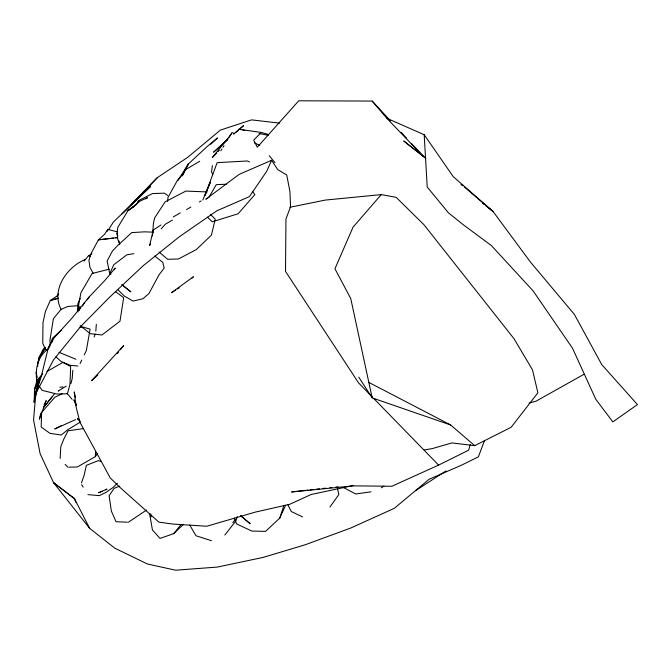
<?xml version="1.0" encoding="UTF-8"?>
<svg xmlns="http://www.w3.org/2000/svg" width="671" height="671" viewBox="0 0 671 671"><rect width="100%" height="100%" fill="white"/><g stroke="black" fill="none" stroke-linecap="round" stroke-linejoin="round"><path stroke-width="1.01" d="M34.666 400.193L34.179 402.231L34.54 389.222L37.006 380.247L41.677 375.139M41.594 413.495L41.183 427.033L49.956 433.34L61.17 435.026L67.838 429.692L79.933 422.336M80.042 308.777L80.117 306.748L79.379 310.505M37.039 381.816C34.691 369.444 37.635 355.806 48.874 348.484M37.744 366.307L37.987 361.241M60.138 458.452L60.767 446.852L63.795 439.136L68.09 430.79L83.347 428.601M69.021 467.192L77.375 466.982L95.274 456.674L95.609 451.742M152.493 236.049L153.391 223.619L154.573 218.041L165.116 201.837L185.85 191.076L207.154 191.931M95.819 331.139L96.33 324.378M72.82 370.3L72.158 378.855L70.9 383.552M34.179 402.231L34.791 394.456L39.933 377.79L42.692 373.554M52.372 339.685L48.203 348.207L41.233 376.515L35.865 393.332L33.55 419.895L40.126 453.713L53.554 482.659L89.637 528.32L114.733 548.132L147.427 564.001L175.643 570.199L217.379 567.07L263.149 557.408L305.389 544.709L350.765 528.018L394.296 508.333L429.121 479.262L461.573 465.154L478.373 456.85L484.588 440.361M51.902 342.353L52.296 338.402L61.547 329.973M167.557 201.392L167.968 197.442L177.345 180.465L182.747 174.317M212.388 165.527L211.524 171.843L212.824 174.661M35.144 398.155L37.056 390.01M37.777 386.957L39.933 377.79L34.54 389.222L37.224 384.852M40.805 413.185L39.379 419.224L46.19 400.612L44.06 404.957M470.245 444.487L468.668 450.182L438.608 465.104L391.898 486.249L353.332 485.879L291.566 491.952L308.106 490.115M107.201 231.386L107.796 229.381L117.35 231.872M237.182 516.636L235.932 520.855L224.835 535.039M78.977 305.976L77.744 309.876L78.088 311.856M234.372 518.071L236.561 523.9L251.826 531.063L265.573 531.39L279.757 518.096L283.934 505.288M94.166 336.968L95.114 334.049M81.451 482.919L84.076 475.462L86.383 465.33L98.402 460.633L101.246 461.472M205.1 195.16L217.144 162.659L247.264 160.981L249.486 161.887M205.108 195.169L210.342 182.21L202.793 199.966M80.092 298.486L77.777 304.038L77.744 309.876L80.906 292.799L92.07 273.516L109.256 269.163M372.388 397.081L358.557 382.873L285.519 271.386L285.955 218.972L290.543 206.844L289.956 191.579L286.718 174.972L277.702 169.587L271.562 160.294L266.748 171.248L249.386 196.645L216.943 210.753L179.56 236.595L143.359 265.565L109.717 297.11L80.679 326.517L53.571 359.782L35.865 393.332M108.4 229.901L113.391 222.009L150.547 186.446L121.979 213.94L157.308 177.664L187.779 157.282L220.373 130.099L251.575 119.874L279.539 123.129M279.757 518.096L285.611 505.221M80.075 363.523L81.736 360.075M84.236 354.9L86.316 350.589L90.124 329.159L82.701 326.953L79.681 327.381M150.556 243.682L149.675 245.477L153.164 230.119L160.998 224.978M182.504 175.299L185.288 169.78L199.715 161.25M182.286 175.911L188.35 163.976L206.894 146.79L217.463 137.941L210.753 144.223M184.995 170.249L188.35 163.976L177.849 180.625M82.567 306.018L84.596 302.378M137.228 203.212L138.729 200.545L152.493 193.558L164.429 193.173L167.716 195.454M208.698 197.76L216.263 184.642L226.236 184.231M138.729 200.545L136.372 204.596L127.96 210.66L117.794 227.385L117.09 233.391L117.836 239.505L119.74 244.336M114.204 269.784L115.244 268.023L104.668 280.671L89.545 296.523L71.956 318.138L54.351 337.547L48.203 348.207L50.124 345.859M57.119 296.205L58.704 293.554M220.843 150.799L221.908 149.054M222.973 147.318L224.03 145.573M228.811 137.74L231.998 132.514L234.775 133.797M45.485 347.435L38.608 358.524L38.868 360.47M45.259 348.257L38.608 358.524L42.885 349.725L44.731 347.435M107.796 229.381L104.601 234.246L98.427 239.832L91.273 253.118L88.933 260.197L89.931 267.377L93.143 273.265M329.947 507.024L338.83 494.586L337.312 487.733M87.196 299.761L89.545 296.523M95.274 456.674L97.421 453.739M117.324 353.592L118.591 351.981M120.503 349.557L123.674 345.515L91.659 380.616L97.798 374.938M43.472 407.708L54.586 393.776M149.658 513.944L152.434 529.947L160.034 538.419L173.697 533.638L180.826 524.781M231.118 134.317L212.338 157.559L216.557 153.139M44.227 406.542L52.019 396.88M232.778 522.65L235.328 519.513M84.177 261.019L88.681 255.5L90.501 256.498M381.245 194.607L353.03 227.184L334.946 268.761L350.757 298.587L372.179 397.878L450.635 424.978L474.733 445.653L511.143 427.268L537.874 392.812L532.506 369.872L513.978 338.654L423.887 224.651L396.158 197.333L381.245 194.607L325.234 200.084L289.838 207.28M41.619 412.447L54.812 397.282L62.202 393.692M161.275 228.836L165.234 224.29L172.372 220.113M217.958 151.663L219.367 150.187M130.87 205.2L141.589 194.036M143.015 192.552L157.308 177.664M192.023 278.163L193.449 276.712L171.449 292.732L175.735 290.048M146.488 510.052L128.379 522.239M268.316 134.443L261.279 132.447L253.688 140.113L257.312 147.192L298.729 100.801L372.195 101.069L390.472 120.822M117.408 483.279L112.946 487.54L105.917 492.439L99.325 495.643L87.893 494.611M173.697 533.638L183.485 524.319M228.098 138.972L213.604 152.191L227.452 139.92M233.433 134.099L243.615 125.603L240.537 128.337M235.915 132.422L238.23 130.375M207.121 198.247L205.829 199.228L239.111 174.401L271.562 160.294M88.74 255.81L91.91 253.63M57.823 295.408L50.275 300.516L45.46 311.378L43.003 322.558L42.751 343.183L45.217 348.979L46.651 350.354M133.906 206.71L127.96 210.66L140.264 200.99L147.503 197.685L145.8 198.817M173.185 216.976L180.289 212.883M415.542 490.66L445.921 470.958M381.304 487.809L383.904 486.156M177.446 288.975L179.165 287.893M66.203 386.127L58.285 390.975L58.729 391.084M186.572 209.562L190.841 207.037M199.379 201.971L201.082 200.964M46.886 371.549L62.797 362.424L70.665 366.5L69.977 384.332L67.402 393.776L56.792 394.011L42.097 390.329L39.27 386.11M584.122 374.217L536.079 401.149L529.067 403.078M105.582 489.822L106.999 489.1L98.603 492.757L102.093 491.289M85.343 259.492C67.058 266.731 50.87 289.864 61.036 309.256M61.204 425.699L54.728 428.979L75.597 419.601M119.732 486.131L114.162 488.303L109.105 495.693L111.352 511.034L116.008 521.728L127.347 522.197M58.176 298.159L50.275 300.516L58.1 298.352M353.667 485.452L311.092 494.519L289.629 504.332L255.324 512.107L206.743 526.249L172.489 524.026L158.876 522.139L119.513 486.978L110.262 477.962L79.916 422.218L76.226 407.482L74.221 391.906L75.487 397.735M424.223 450.015L432.376 448.563L451.935 442.927L474.733 445.653M133.839 253.655L126.886 254.812L113.776 264.726L110.405 272.25L110.757 274.296M370.996 491.835L355.705 493.973L343.426 487.532M113.516 238.121L98.427 239.832L117.593 237.551M115.529 237.886L117.542 237.66M310.17 489.88L313.273 489.536M316.376 489.193L319.471 488.849M322.575 488.496L325.678 488.152M329.813 487.691L331.877 487.465M336.012 487.003L338.083 486.777M59.82 387.217L62.99 386.932M77.769 305.699L67.905 306.488L61.011 309.398L53.395 318.725L49.914 340.465L50.216 344.122M153.533 232.174L144.533 231.839L131.717 232.602L117.668 245.569L112.51 250.912L107.134 260.935L109.834 274.137M77.87 366.022L70.229 365.309L60.994 361.409L55.953 356.813M261.279 132.447L238.775 129.235L240.805 129.654M242.835 130.073L244.865 130.493M259.073 133.445L268.199 135.341M211.44 540.7L195.949 535.743L189.725 525.016M75.966 359.287L58.973 352.3M372.195 101.069L386.79 118.264L424.189 134.737L453.219 176.616L493.11 211.558L530.384 262L574.342 314.347L601.719 364.538L637.45 404.596L612.824 421.883L595.798 399.304L572.556 348.291L533.068 290.845L491.432 245.628L463.074 224.592L448.404 212.791L427.209 186.999L424.189 134.737M254.225 142.772L259.786 145.33M302.546 516.871L291.281 511.554L287.968 504.877M368.975 382.47L450.635 424.978M460.96 184.483L462.629 185.691M464.298 186.899L493.11 211.558L485.762 205.729M115.345 291.541L123.682 297.664L119.983 321.199L101.95 334.997L90.258 333.663L80.184 325.645M79.371 420.189L77.4 418.687L80.285 421.497M425.85 158.373L403.724 140.969L425.489 158.054M482.499 203.137L484.135 204.437M154.766 256.003L162.793 262.353L164.152 268.14L159.136 274.674L148.845 293.688L142.848 298.763L133.017 301.086L124.202 295.953L118.163 290.006M121.87 284.663L130.845 291.86L122.047 284.764M240.637 515.806L250.216 523.783L240.864 515.747M159.061 252.019L167.683 259.3L178.494 258.956L196.427 249.511L211.44 235.11L215.215 219.09L210.359 214.309M207.515 217.169L212.237 221.807L238.13 213.764L254.854 194.556L252.371 191.369M65.112 464.382L67.981 467.217M373.839 398.574L438.608 465.104M269.214 155.647L274.942 162.701M386.79 118.264L423.502 156.536L411.549 143.619M401.006 132.221L406.634 138.301M72.074 399.295L67.066 393.365M358.767 377.152L372.179 397.878M81.644 484.672L83.204 487.163M76.293 404.387L73.86 399.824L76.251 405.578M89.637 528.32L74.447 498.62L53.554 482.659L74.447 498.62L75.873 502.361M117.677 235.353L117.09 233.391L117.794 236.242M36.024 372.439L37.316 377.488M118.977 241.006L119.69 243.858M150.715 513.936L151.176 516.771"/></g></svg>
